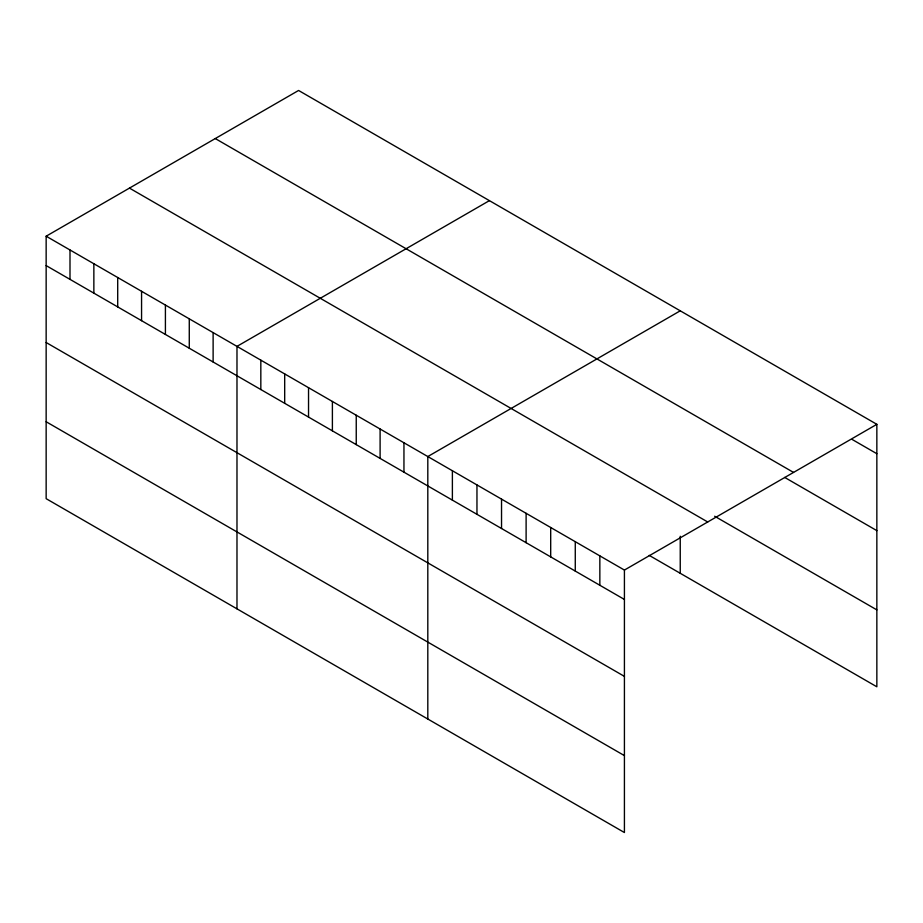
<?xml version="1.0" encoding="UTF-8"?>
<svg xmlns="http://www.w3.org/2000/svg" width="923" height="923" viewBox="0 0 923 923"><rect width="100%" height="100%" fill="white"/><g stroke="black" fill="none" stroke-linecap="round" stroke-linejoin="round"><path stroke-width="1.38" d="M46.15 236.207L624.421 570.068L624.421 832.534L46.15 498.674L46.15 236.207L298.579 90.466L876.85 424.326L876.85 686.793L649.227 555.381M489.409 200.637L236.98 346.379L236.98 608.845M680.239 310.82L427.811 456.55L427.811 719.017M624.421 570.068L876.85 424.326M852.275 439.533L876.85 453.712M215.278 138.565L793.549 472.426M784.688 477.422L876.85 530.633M714.644 516.234L876.85 609.884M129.451 188.107L707.722 521.98M46.15 265.593L624.421 599.454M46.15 342.514L624.421 676.374M46.15 421.753L624.421 755.614M680.239 536.251L680.239 573.287M599.846 555.877L599.846 585.263M575.271 541.686L575.271 571.072M550.696 527.495L550.696 556.892M526.11 513.315L526.11 542.701M501.535 499.124L501.535 528.51M476.96 484.933L476.96 514.319M452.385 470.742L452.385 500.128M403.951 442.786L403.951 472.172M380.103 429.01L380.103 458.396M356.243 415.235L356.243 444.632M332.395 401.47L332.395 430.856M308.536 387.695L308.536 417.081M284.688 373.919L284.688 403.316M260.828 360.155L260.828 389.541M213.121 332.603L213.121 362.001M189.273 318.839L189.273 348.225M165.413 305.063L165.413 334.449M141.565 291.287L141.565 320.685M117.706 277.523L117.706 306.909M93.858 263.747L93.858 293.133M69.998 249.971L69.998 279.369"/></g></svg>
